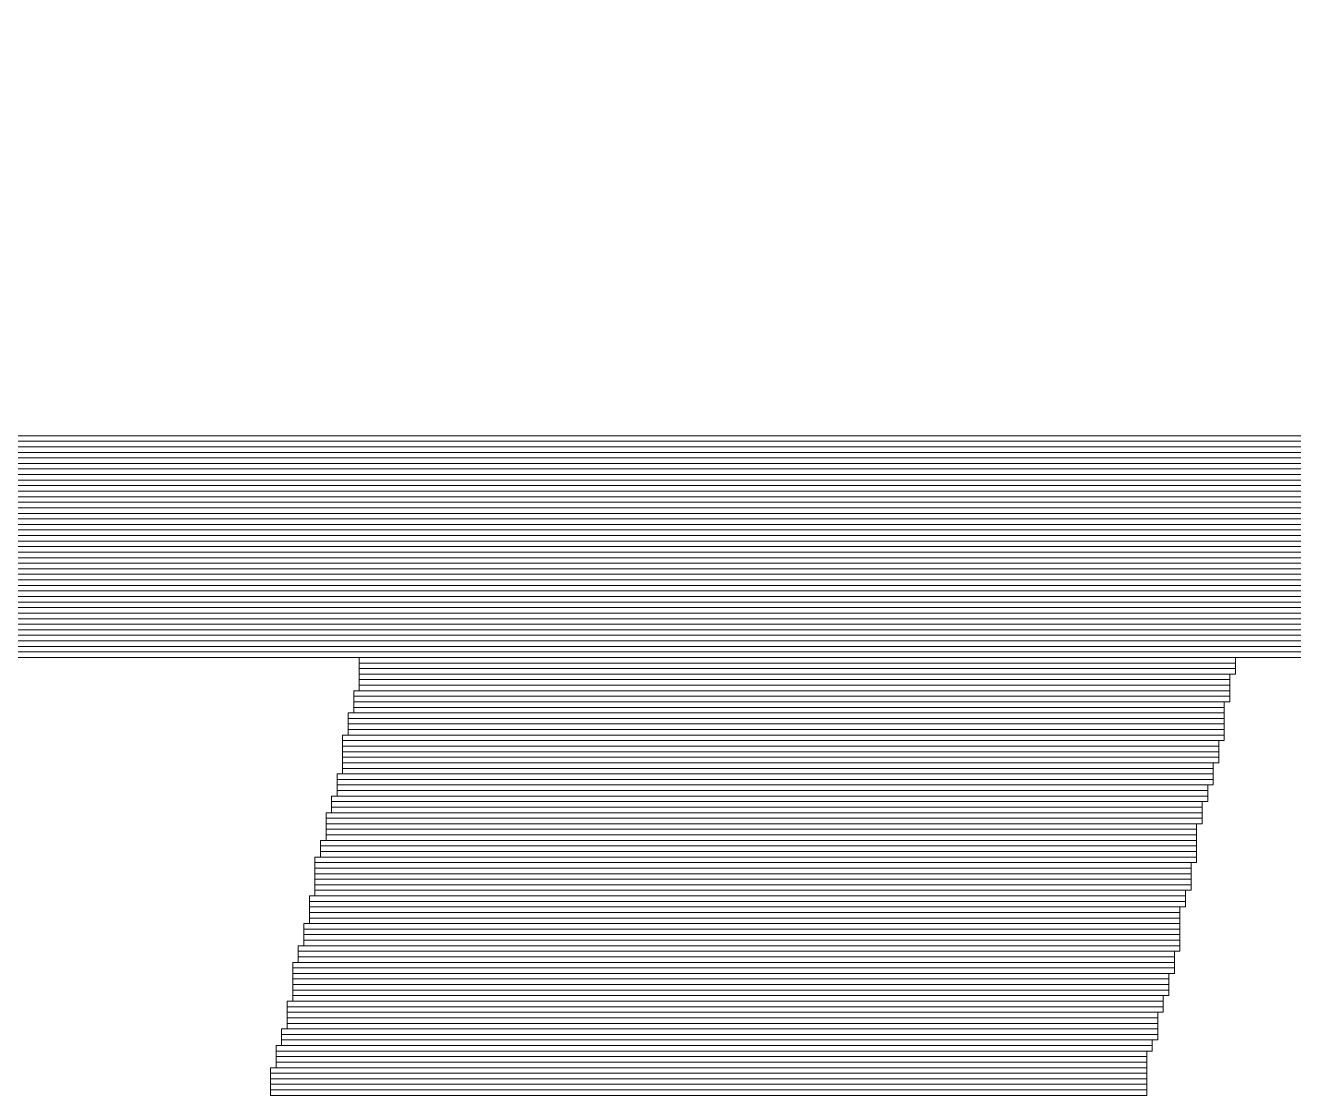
# Model space of a CAD drawing. Header units: millimetres. Extents: x -86 to 67, y -55 to 52.
# Drawn here: x -46.89 to -41.08, y -50.38 to -45.49 of the extents above; entities that cross this region are included whole.
import ezdxf

# ---------------------------------------------------------------- set-up
doc = ezdxf.new("R2010")
doc.units = ezdxf.units.MM
doc.header["$MEASUREMENT"] = 0
doc.layers.add('BG_OUTLINE', color=7, linetype='Continuous')
doc.layers.add('MA_PEN3', color=7, linetype='Continuous')

msp = doc.modelspace()

# ---------------------------------------------------------------- linework, layer by layer
at = {"layer": 'BG_OUTLINE', "color": 3, "lineweight": 9}
msp.add_open_spline([(-60.0926, 34.7331), (-60.0926, 34.7331), (63.7724, 34.7331), (63.7724, 34.7331), (63.7724, 34.7331), (64.585, 34.7336), (65.3646, 34.4113), (65.9396, 33.837), (65.9396, 33.837), (66.5146, 33.2627), (66.8379, 32.4797), (66.8384, 31.667), (66.8384, 31.667), (66.8384, 31.667), (66.8412, -52.28), (66.8412, -52.28), (66.8412, -52.28), (66.8412, -52.28), (66.8384, -52.1933), (66.8384, -52.1933), (66.8384, -52.1933), (66.8389, -53.006), (66.5166, -53.7856), (65.9424, -54.3606), (65.9424, -54.3606), (65.3681, -54.9356), (64.585, -55.2589), (63.7724, -55.2594), (63.7724, -55.2594), (63.7724, -55.2594), (-60.1869, -55.2594), (-60.1869, -55.2594), (-60.1869, -55.2594), (-60.1869, -55.2594), (-60.0853, -55.2518), (-60.0853, -55.2518), (-60.0853, -55.2518), (-60.8979, -55.2523), (-61.6775, -54.9299), (-62.2525, -54.3557), (-62.2525, -54.3557), (-62.8275, -53.7814), (-63.1508, -52.9984), (-63.1513, -52.1857), (-63.1513, -52.1857), (-63.1513, -52.1857), (-63.1587, 31.667), (-63.1587, 31.667), (-63.1587, 31.667), (-63.1592, 32.4797), (-62.8369, 33.2593), (-62.2626, 33.8343), (-62.2626, 33.8343), (-61.6883, 34.4093), (-60.9053, 34.7326), (-60.0926, 34.7331)], degree=3, knots=[0, 0, 0, 0, 0.071429, 0.071429, 0.071429, 0.071429, 0.142857, 0.142857, 0.142857, 0.142857, 0.214286, 0.214286, 0.214286, 0.214286, 0.285714, 0.285714, 0.285714, 0.285714, 0.357143, 0.357143, 0.357143, 0.357143, 0.428571, 0.428571, 0.428571, 0.428571, 0.5, 0.5, 0.5, 0.5, 0.571429, 0.571429, 0.571429, 0.571429, 0.642857, 0.642857, 0.642857, 0.642857, 0.714286, 0.714286, 0.714286, 0.714286, 0.785714, 0.785714, 0.785714, 0.785714, 0.857143, 0.857143, 0.857143, 0.857143, 0.928571, 0.928571, 0.928571, 0.928571, 1, 1, 1, 1], dxfattribs=at)
at = {"layer": 'MA_PEN3', "color": 5, "lineweight": 9}
for points in [[(-55.3964, -47.3986), (-55.3964, -47.3986), (-55.3964, -47.3732), (-55.3964, -47.3732), (-55.3964, -47.3732), (-55.3964, -47.3732), (-25.1958, -47.3732), (-25.1958, -47.3732), (-25.1958, -47.3732), (-25.1958, -47.3732), (-25.1958, -47.3986), (-25.1958, -47.3986), (-25.1958, -47.3986), (-25.1958, -47.3986), (-55.3964, -47.3986), (-55.3964, -47.3986)], [(-55.3964, -47.424), (-55.3964, -47.424), (-55.3964, -47.3986), (-55.3964, -47.3986), (-55.3964, -47.3986), (-55.3964, -47.3986), (-25.1958, -47.3986), (-25.1958, -47.3986), (-25.1958, -47.3986), (-25.1958, -47.3986), (-25.1958, -47.424), (-25.1958, -47.424), (-25.1958, -47.424), (-25.1958, -47.424), (-55.3964, -47.424), (-55.3964, -47.424)], [(-55.3964, -47.4494), (-55.3964, -47.4494), (-55.3964, -47.424), (-55.3964, -47.424), (-55.3964, -47.424), (-55.3964, -47.424), (-25.1958, -47.424), (-25.1958, -47.424), (-25.1958, -47.424), (-25.1958, -47.424), (-25.1958, -47.4494), (-25.1958, -47.4494), (-25.1958, -47.4494), (-25.1958, -47.4494), (-55.3964, -47.4494), (-55.3964, -47.4494)], [(-55.3964, -47.4748), (-55.3964, -47.4748), (-55.3964, -47.4494), (-55.3964, -47.4494), (-55.3964, -47.4494), (-55.3964, -47.4494), (-25.1958, -47.4494), (-25.1958, -47.4494), (-25.1958, -47.4494), (-25.1958, -47.4494), (-25.1958, -47.4748), (-25.1958, -47.4748), (-25.1958, -47.4748), (-25.1958, -47.4748), (-55.3964, -47.4748), (-55.3964, -47.4748)], [(-55.3964, -47.5002), (-55.3964, -47.5002), (-55.3964, -47.4748), (-55.3964, -47.4748), (-55.3964, -47.4748), (-55.3964, -47.4748), (-25.1958, -47.4748), (-25.1958, -47.4748), (-25.1958, -47.4748), (-25.1958, -47.4748), (-25.1958, -47.5002), (-25.1958, -47.5002), (-25.1958, -47.5002), (-25.1958, -47.5002), (-55.3964, -47.5002), (-55.3964, -47.5002)], [(-55.3964, -47.5256), (-55.3964, -47.5256), (-55.3964, -47.5002), (-55.3964, -47.5002), (-55.3964, -47.5002), (-55.3964, -47.5002), (-25.1958, -47.5002), (-25.1958, -47.5002), (-25.1958, -47.5002), (-25.1958, -47.5002), (-25.1958, -47.5256), (-25.1958, -47.5256), (-25.1958, -47.5256), (-25.1958, -47.5256), (-55.3964, -47.5256), (-55.3964, -47.5256)], [(-55.3964, -47.551), (-55.3964, -47.551), (-55.3964, -47.5256), (-55.3964, -47.5256), (-55.3964, -47.5256), (-55.3964, -47.5256), (-25.1958, -47.5256), (-25.1958, -47.5256), (-25.1958, -47.5256), (-25.1958, -47.5256), (-25.1958, -47.551), (-25.1958, -47.551), (-25.1958, -47.551), (-25.1958, -47.551), (-55.3964, -47.551), (-55.3964, -47.551)], [(-55.3964, -47.5764), (-55.3964, -47.5764), (-55.3964, -47.551), (-55.3964, -47.551), (-55.3964, -47.551), (-55.3964, -47.551), (-25.1958, -47.551), (-25.1958, -47.551), (-25.1958, -47.551), (-25.1958, -47.551), (-25.1958, -47.5764), (-25.1958, -47.5764), (-25.1958, -47.5764), (-25.1958, -47.5764), (-55.3964, -47.5764), (-55.3964, -47.5764)], [(-55.3964, -47.6018), (-55.3964, -47.6018), (-55.3964, -47.5764), (-55.3964, -47.5764), (-55.3964, -47.5764), (-55.3964, -47.5764), (-25.1958, -47.5764), (-25.1958, -47.5764), (-25.1958, -47.5764), (-25.1958, -47.5764), (-25.1958, -47.6018), (-25.1958, -47.6018), (-25.1958, -47.6018), (-25.1958, -47.6018), (-55.3964, -47.6018), (-55.3964, -47.6018)], [(-55.3964, -47.6272), (-55.3964, -47.6272), (-55.3964, -47.6018), (-55.3964, -47.6018), (-55.3964, -47.6018), (-55.3964, -47.6018), (-25.1958, -47.6018), (-25.1958, -47.6018), (-25.1958, -47.6018), (-25.1958, -47.6018), (-25.1958, -47.6272), (-25.1958, -47.6272), (-25.1958, -47.6272), (-25.1958, -47.6272), (-55.3964, -47.6272), (-55.3964, -47.6272)], [(-55.3964, -47.6526), (-55.3964, -47.6526), (-55.3964, -47.6272), (-55.3964, -47.6272), (-55.3964, -47.6272), (-55.3964, -47.6272), (-25.1958, -47.6272), (-25.1958, -47.6272), (-25.1958, -47.6272), (-25.1958, -47.6272), (-25.1958, -47.6526), (-25.1958, -47.6526), (-25.1958, -47.6526), (-25.1958, -47.6526), (-55.3964, -47.6526), (-55.3964, -47.6526)], [(-55.3964, -47.678), (-55.3964, -47.678), (-55.3964, -47.6526), (-55.3964, -47.6526), (-55.3964, -47.6526), (-55.3964, -47.6526), (-25.1958, -47.6526), (-25.1958, -47.6526), (-25.1958, -47.6526), (-25.1958, -47.6526), (-25.1958, -47.678), (-25.1958, -47.678), (-25.1958, -47.678), (-25.1958, -47.678), (-55.3964, -47.678), (-55.3964, -47.678)], [(-55.3964, -47.7034), (-55.3964, -47.7034), (-55.3964, -47.678), (-55.3964, -47.678), (-55.3964, -47.678), (-55.3964, -47.678), (-25.1958, -47.678), (-25.1958, -47.678), (-25.1958, -47.678), (-25.1958, -47.678), (-25.1958, -47.7034), (-25.1958, -47.7034), (-25.1958, -47.7034), (-25.1958, -47.7034), (-55.3964, -47.7034), (-55.3964, -47.7034)], [(-55.3964, -47.7288), (-55.3964, -47.7288), (-55.3964, -47.7034), (-55.3964, -47.7034), (-55.3964, -47.7034), (-55.3964, -47.7034), (-25.1958, -47.7034), (-25.1958, -47.7034), (-25.1958, -47.7034), (-25.1958, -47.7034), (-25.1958, -47.7288), (-25.1958, -47.7288), (-25.1958, -47.7288), (-25.1958, -47.7288), (-55.3964, -47.7288), (-55.3964, -47.7288)], [(-55.3964, -47.7542), (-55.3964, -47.7542), (-55.3964, -47.7288), (-55.3964, -47.7288), (-55.3964, -47.7288), (-55.3964, -47.7288), (-25.1958, -47.7288), (-25.1958, -47.7288), (-25.1958, -47.7288), (-25.1958, -47.7288), (-25.1958, -47.7542), (-25.1958, -47.7542), (-25.1958, -47.7542), (-25.1958, -47.7542), (-55.3964, -47.7542), (-55.3964, -47.7542)], [(-55.3964, -47.7796), (-55.3964, -47.7796), (-55.3964, -47.7542), (-55.3964, -47.7542), (-55.3964, -47.7542), (-55.3964, -47.7542), (-25.1958, -47.7542), (-25.1958, -47.7542), (-25.1958, -47.7542), (-25.1958, -47.7542), (-25.1958, -47.7796), (-25.1958, -47.7796), (-25.1958, -47.7796), (-25.1958, -47.7796), (-55.3964, -47.7796), (-55.3964, -47.7796)], [(-55.3964, -47.805), (-55.3964, -47.805), (-55.3964, -47.7796), (-55.3964, -47.7796), (-55.3964, -47.7796), (-55.3964, -47.7796), (-25.1958, -47.7796), (-25.1958, -47.7796), (-25.1958, -47.7796), (-25.1958, -47.7796), (-25.1958, -47.805), (-25.1958, -47.805), (-25.1958, -47.805), (-25.1958, -47.805), (-55.3964, -47.805), (-55.3964, -47.805)], [(-55.3964, -47.8304), (-55.3964, -47.8304), (-55.3964, -47.805), (-55.3964, -47.805), (-55.3964, -47.805), (-55.3964, -47.805), (-25.1958, -47.805), (-25.1958, -47.805), (-25.1958, -47.805), (-25.1958, -47.805), (-25.1958, -47.8304), (-25.1958, -47.8304), (-25.1958, -47.8304), (-25.1958, -47.8304), (-55.3964, -47.8304), (-55.3964, -47.8304)], [(-55.3964, -47.8558), (-55.3964, -47.8558), (-55.3964, -47.8304), (-55.3964, -47.8304), (-55.3964, -47.8304), (-55.3964, -47.8304), (-25.1958, -47.8304), (-25.1958, -47.8304), (-25.1958, -47.8304), (-25.1958, -47.8304), (-25.1958, -47.8558), (-25.1958, -47.8558), (-25.1958, -47.8558), (-25.1958, -47.8558), (-55.3964, -47.8558), (-55.3964, -47.8558)], [(-55.3964, -47.8812), (-55.3964, -47.8812), (-55.3964, -47.8558), (-55.3964, -47.8558), (-55.3964, -47.8558), (-55.3964, -47.8558), (-25.1958, -47.8558), (-25.1958, -47.8558), (-25.1958, -47.8558), (-25.1958, -47.8558), (-25.1958, -47.8812), (-25.1958, -47.8812), (-25.1958, -47.8812), (-25.1958, -47.8812), (-55.3964, -47.8812), (-55.3964, -47.8812)], [(-55.3964, -47.9066), (-55.3964, -47.9066), (-55.3964, -47.8812), (-55.3964, -47.8812), (-55.3964, -47.8812), (-55.3964, -47.8812), (-25.1958, -47.8812), (-25.1958, -47.8812), (-25.1958, -47.8812), (-25.1958, -47.8812), (-25.1958, -47.9066), (-25.1958, -47.9066), (-25.1958, -47.9066), (-25.1958, -47.9066), (-55.3964, -47.9066), (-55.3964, -47.9066)], [(-55.3964, -47.932), (-55.3964, -47.932), (-55.3964, -47.9066), (-55.3964, -47.9066), (-55.3964, -47.9066), (-55.3964, -47.9066), (-25.1958, -47.9066), (-25.1958, -47.9066), (-25.1958, -47.9066), (-25.1958, -47.9066), (-25.1958, -47.932), (-25.1958, -47.932), (-25.1958, -47.932), (-25.1958, -47.932), (-55.3964, -47.932), (-55.3964, -47.932)], [(-55.3964, -47.9574), (-55.3964, -47.9574), (-55.3964, -47.932), (-55.3964, -47.932), (-55.3964, -47.932), (-55.3964, -47.932), (-25.1958, -47.932), (-25.1958, -47.932), (-25.1958, -47.932), (-25.1958, -47.932), (-25.1958, -47.9574), (-25.1958, -47.9574), (-25.1958, -47.9574), (-25.1958, -47.9574), (-55.3964, -47.9574), (-55.3964, -47.9574)], [(-55.3964, -47.9828), (-55.3964, -47.9828), (-55.3964, -47.9574), (-55.3964, -47.9574), (-55.3964, -47.9574), (-55.3964, -47.9574), (-25.1958, -47.9574), (-25.1958, -47.9574), (-25.1958, -47.9574), (-25.1958, -47.9574), (-25.1958, -47.9828), (-25.1958, -47.9828), (-25.1958, -47.9828), (-25.1958, -47.9828), (-55.3964, -47.9828), (-55.3964, -47.9828)], [(-55.3964, -48.0082), (-55.3964, -48.0082), (-55.3964, -47.9828), (-55.3964, -47.9828), (-55.3964, -47.9828), (-55.3964, -47.9828), (-25.1958, -47.9828), (-25.1958, -47.9828), (-25.1958, -47.9828), (-25.1958, -47.9828), (-25.1958, -48.0082), (-25.1958, -48.0082), (-25.1958, -48.0082), (-25.1958, -48.0082), (-55.3964, -48.0082), (-55.3964, -48.0082)], [(-55.3964, -48.0336), (-55.3964, -48.0336), (-55.3964, -48.0082), (-55.3964, -48.0082), (-55.3964, -48.0082), (-55.3964, -48.0082), (-25.1958, -48.0082), (-25.1958, -48.0082), (-25.1958, -48.0082), (-25.1958, -48.0082), (-25.1958, -48.0336), (-25.1958, -48.0336), (-25.1958, -48.0336), (-25.1958, -48.0336), (-55.3964, -48.0336), (-55.3964, -48.0336)], [(-55.3964, -48.059), (-55.3964, -48.059), (-55.3964, -48.0336), (-55.3964, -48.0336), (-55.3964, -48.0336), (-55.3964, -48.0336), (-25.1958, -48.0336), (-25.1958, -48.0336), (-25.1958, -48.0336), (-25.1958, -48.0336), (-25.1958, -48.059), (-25.1958, -48.059), (-25.1958, -48.059), (-25.1958, -48.059), (-55.3964, -48.059), (-55.3964, -48.059)], [(-55.3964, -48.0844), (-55.3964, -48.0844), (-55.3964, -48.059), (-55.3964, -48.059), (-55.3964, -48.059), (-55.3964, -48.059), (-25.1958, -48.059), (-25.1958, -48.059), (-25.1958, -48.059), (-25.1958, -48.059), (-25.1958, -48.0844), (-25.1958, -48.0844), (-25.1958, -48.0844), (-25.1958, -48.0844), (-55.3964, -48.0844), (-55.3964, -48.0844)], [(-55.3964, -48.1098), (-55.3964, -48.1098), (-55.3964, -48.0844), (-55.3964, -48.0844), (-55.3964, -48.0844), (-55.3964, -48.0844), (-25.1958, -48.0844), (-25.1958, -48.0844), (-25.1958, -48.0844), (-25.1958, -48.0844), (-25.1958, -48.1098), (-25.1958, -48.1098), (-25.1958, -48.1098), (-25.1958, -48.1098), (-55.3964, -48.1098), (-55.3964, -48.1098)], [(-55.3964, -48.1352), (-55.3964, -48.1352), (-55.3964, -48.1098), (-55.3964, -48.1098), (-55.3964, -48.1098), (-55.3964, -48.1098), (-25.1958, -48.1098), (-25.1958, -48.1098), (-25.1958, -48.1098), (-25.1958, -48.1098), (-25.1958, -48.1352), (-25.1958, -48.1352), (-25.1958, -48.1352), (-25.1958, -48.1352), (-55.3964, -48.1352), (-55.3964, -48.1352)], [(-55.3964, -48.1606), (-55.3964, -48.1606), (-55.3964, -48.1352), (-55.3964, -48.1352), (-55.3964, -48.1352), (-55.3964, -48.1352), (-25.1958, -48.1352), (-25.1958, -48.1352), (-25.1958, -48.1352), (-25.1958, -48.1352), (-25.1958, -48.1606), (-25.1958, -48.1606), (-25.1958, -48.1606), (-25.1958, -48.1606), (-55.3964, -48.1606), (-55.3964, -48.1606)], [(-55.3964, -48.186), (-55.3964, -48.186), (-55.3964, -48.1606), (-55.3964, -48.1606), (-55.3964, -48.1606), (-55.3964, -48.1606), (-25.1958, -48.1606), (-25.1958, -48.1606), (-25.1958, -48.1606), (-25.1958, -48.1606), (-25.1958, -48.186), (-25.1958, -48.186), (-25.1958, -48.186), (-25.1958, -48.186), (-55.3964, -48.186), (-55.3964, -48.186)], [(-55.3964, -48.2114), (-55.3964, -48.2114), (-55.3964, -48.186), (-55.3964, -48.186), (-55.3964, -48.186), (-55.3964, -48.186), (-25.1958, -48.186), (-25.1958, -48.186), (-25.1958, -48.186), (-25.1958, -48.186), (-25.1958, -48.2114), (-25.1958, -48.2114), (-25.1958, -48.2114), (-25.1958, -48.2114), (-55.3964, -48.2114), (-55.3964, -48.2114)], [(-55.3964, -48.2368), (-55.3964, -48.2368), (-55.3964, -48.2114), (-55.3964, -48.2114), (-55.3964, -48.2114), (-55.3964, -48.2114), (-25.1958, -48.2114), (-25.1958, -48.2114), (-25.1958, -48.2114), (-25.1958, -48.2114), (-25.1958, -48.2368), (-25.1958, -48.2368), (-25.1958, -48.2368), (-25.1958, -48.2368), (-55.3964, -48.2368), (-55.3964, -48.2368)], [(-55.3964, -48.2622), (-55.3964, -48.2622), (-55.3964, -48.2368), (-55.3964, -48.2368), (-55.3964, -48.2368), (-55.3964, -48.2368), (-25.1958, -48.2368), (-25.1958, -48.2368), (-25.1958, -48.2368), (-25.1958, -48.2368), (-25.1958, -48.2622), (-25.1958, -48.2622), (-25.1958, -48.2622), (-25.1958, -48.2622), (-55.3964, -48.2622), (-55.3964, -48.2622)], [(-55.3964, -48.2876), (-55.3964, -48.2876), (-55.3964, -48.2622), (-55.3964, -48.2622), (-55.3964, -48.2622), (-55.3964, -48.2622), (-25.1958, -48.2622), (-25.1958, -48.2622), (-25.1958, -48.2622), (-25.1958, -48.2622), (-25.1958, -48.2876), (-25.1958, -48.2876), (-25.1958, -48.2876), (-25.1958, -48.2876), (-55.3964, -48.2876), (-55.3964, -48.2876)], [(-55.3964, -48.313), (-55.3964, -48.313), (-55.3964, -48.2876), (-55.3964, -48.2876), (-55.3964, -48.2876), (-55.3964, -48.2876), (-25.1958, -48.2876), (-25.1958, -48.2876), (-25.1958, -48.2876), (-25.1958, -48.2876), (-25.1958, -48.313), (-25.1958, -48.313), (-25.1958, -48.313), (-25.1958, -48.313), (-55.3964, -48.313), (-55.3964, -48.313)], [(-55.3964, -48.3384), (-55.3964, -48.3384), (-55.3964, -48.313), (-55.3964, -48.313), (-55.3964, -48.313), (-55.3964, -48.313), (-25.1958, -48.313), (-25.1958, -48.313), (-25.1958, -48.313), (-25.1958, -48.313), (-25.1958, -48.3384), (-25.1958, -48.3384), (-25.1958, -48.3384), (-25.1958, -48.3384), (-55.3964, -48.3384), (-55.3964, -48.3384)], [(-55.3964, -48.3638), (-55.3964, -48.3638), (-55.3964, -48.3384), (-55.3964, -48.3384), (-55.3964, -48.3384), (-55.3964, -48.3384), (-25.1958, -48.3384), (-25.1958, -48.3384), (-25.1958, -48.3384), (-25.1958, -48.3384), (-25.1958, -48.3638), (-25.1958, -48.3638), (-25.1958, -48.3638), (-25.1958, -48.3638), (-55.3964, -48.3638), (-55.3964, -48.3638)], [(-55.3964, -48.3892), (-55.3964, -48.3892), (-55.3964, -48.3638), (-55.3964, -48.3638), (-55.3964, -48.3638), (-55.3964, -48.3638), (-25.1958, -48.3638), (-25.1958, -48.3638), (-25.1958, -48.3638), (-25.1958, -48.3638), (-25.1958, -48.3892), (-25.1958, -48.3892), (-25.1958, -48.3892), (-25.1958, -48.3892), (-55.3964, -48.3892), (-55.3964, -48.3892)], [(-45.3634, -48.4146), (-45.3634, -48.4146), (-45.3634, -48.3892), (-45.3634, -48.3892), (-45.3634, -48.3892), (-45.3634, -48.3892), (-41.3502, -48.3892), (-41.3502, -48.3892), (-41.3502, -48.3892), (-41.3502, -48.3892), (-41.3502, -48.4146), (-41.3502, -48.4146), (-41.3502, -48.4146), (-41.3502, -48.4146), (-45.3634, -48.4146), (-45.3634, -48.4146)], [(-45.3634, -48.44), (-45.3634, -48.44), (-45.3634, -48.4146), (-45.3634, -48.4146), (-45.3634, -48.4146), (-45.3634, -48.4146), (-41.3502, -48.4146), (-41.3502, -48.4146), (-41.3502, -48.4146), (-41.3502, -48.4146), (-41.3502, -48.44), (-41.3502, -48.44), (-41.3502, -48.44), (-41.3502, -48.44), (-45.3634, -48.44), (-45.3634, -48.44)], [(-45.3634, -48.4654), (-45.3634, -48.4654), (-45.3634, -48.44), (-45.3634, -48.44), (-45.3634, -48.44), (-45.3634, -48.44), (-41.3502, -48.44), (-41.3502, -48.44), (-41.3502, -48.44), (-41.3502, -48.44), (-41.3502, -48.4654), (-41.3502, -48.4654), (-41.3502, -48.4654), (-41.3502, -48.4654), (-45.3634, -48.4654), (-45.3634, -48.4654)], [(-45.3634, -48.4908), (-45.3634, -48.4908), (-45.3634, -48.4654), (-45.3634, -48.4654), (-45.3634, -48.4654), (-45.3634, -48.4654), (-41.3756, -48.4654), (-41.3756, -48.4654), (-41.3756, -48.4654), (-41.3756, -48.4654), (-41.3756, -48.4908), (-41.3756, -48.4908), (-41.3756, -48.4908), (-41.3756, -48.4908), (-45.3634, -48.4908), (-45.3634, -48.4908)], [(-45.3634, -48.5162), (-45.3634, -48.5162), (-45.3634, -48.4908), (-45.3634, -48.4908), (-45.3634, -48.4908), (-45.3634, -48.4908), (-41.3756, -48.4908), (-41.3756, -48.4908), (-41.3756, -48.4908), (-41.3756, -48.4908), (-41.3756, -48.5162), (-41.3756, -48.5162), (-41.3756, -48.5162), (-41.3756, -48.5162), (-45.3634, -48.5162), (-45.3634, -48.5162)], [(-45.3888, -48.567), (-45.3888, -48.567), (-45.3888, -48.5416), (-45.3888, -48.5416), (-45.3888, -48.5416), (-45.3888, -48.5416), (-41.3756, -48.5416), (-41.3756, -48.5416), (-41.3756, -48.5416), (-41.3756, -48.5416), (-41.3756, -48.567), (-41.3756, -48.567), (-41.3756, -48.567), (-41.3756, -48.567), (-45.3888, -48.567), (-45.3888, -48.567)], [(-45.3888, -48.5924), (-45.3888, -48.5924), (-45.3888, -48.567), (-45.3888, -48.567), (-45.3888, -48.567), (-45.3888, -48.567), (-41.3756, -48.567), (-41.3756, -48.567), (-41.3756, -48.567), (-41.3756, -48.567), (-41.3756, -48.5924), (-41.3756, -48.5924), (-41.3756, -48.5924), (-41.3756, -48.5924), (-45.3888, -48.5924), (-45.3888, -48.5924)], [(-45.3634, -48.5416), (-45.3634, -48.5416), (-45.3634, -48.5162), (-45.3634, -48.5162), (-45.3634, -48.5162), (-45.3634, -48.5162), (-41.3756, -48.5162), (-41.3756, -48.5162), (-41.3756, -48.5162), (-41.3756, -48.5162), (-41.3756, -48.5416), (-41.3756, -48.5416), (-41.3756, -48.5416), (-41.3756, -48.5416), (-45.3634, -48.5416), (-45.3634, -48.5416)], [(-45.3888, -48.6178), (-45.3888, -48.6178), (-45.3888, -48.5924), (-45.3888, -48.5924), (-45.3888, -48.5924), (-45.3888, -48.5924), (-41.401, -48.5924), (-41.401, -48.5924), (-41.401, -48.5924), (-41.401, -48.5924), (-41.401, -48.6178), (-41.401, -48.6178), (-41.401, -48.6178), (-41.401, -48.6178), (-45.3888, -48.6178), (-45.3888, -48.6178)], [(-45.3888, -48.6432), (-45.3888, -48.6432), (-45.3888, -48.6178), (-45.3888, -48.6178), (-45.3888, -48.6178), (-45.3888, -48.6178), (-41.401, -48.6178), (-41.401, -48.6178), (-41.401, -48.6178), (-41.401, -48.6178), (-41.401, -48.6432), (-41.401, -48.6432), (-41.401, -48.6432), (-41.401, -48.6432), (-45.3888, -48.6432), (-45.3888, -48.6432)], [(-45.4142, -48.6686), (-45.4142, -48.6686), (-45.4142, -48.6432), (-45.4142, -48.6432), (-45.4142, -48.6432), (-45.4142, -48.6432), (-41.401, -48.6432), (-41.401, -48.6432), (-41.401, -48.6432), (-41.401, -48.6432), (-41.401, -48.6686), (-41.401, -48.6686), (-41.401, -48.6686), (-41.401, -48.6686), (-45.4142, -48.6686), (-45.4142, -48.6686)], [(-45.4142, -48.694), (-45.4142, -48.694), (-45.4142, -48.6686), (-45.4142, -48.6686), (-45.4142, -48.6686), (-45.4142, -48.6686), (-41.401, -48.6686), (-41.401, -48.6686), (-41.401, -48.6686), (-41.401, -48.6686), (-41.401, -48.694), (-41.401, -48.694), (-41.401, -48.694), (-41.401, -48.694), (-45.4142, -48.694), (-45.4142, -48.694)], [(-45.4142, -48.7194), (-45.4142, -48.7194), (-45.4142, -48.694), (-45.4142, -48.694), (-45.4142, -48.694), (-45.4142, -48.694), (-41.401, -48.694), (-41.401, -48.694), (-41.401, -48.694), (-41.401, -48.694), (-41.401, -48.7194), (-41.401, -48.7194), (-41.401, -48.7194), (-41.401, -48.7194), (-45.4142, -48.7194), (-45.4142, -48.7194)], [(-45.4142, -48.7448), (-45.4142, -48.7448), (-45.4142, -48.7194), (-45.4142, -48.7194), (-45.4142, -48.7194), (-45.4142, -48.7194), (-41.401, -48.7194), (-41.401, -48.7194), (-41.401, -48.7194), (-41.401, -48.7194), (-41.401, -48.7448), (-41.401, -48.7448), (-41.401, -48.7448), (-41.401, -48.7448), (-45.4142, -48.7448), (-45.4142, -48.7448)], [(-45.4396, -48.7702), (-45.4396, -48.7702), (-45.4396, -48.7448), (-45.4396, -48.7448), (-45.4396, -48.7448), (-45.4396, -48.7448), (-41.401, -48.7448), (-41.401, -48.7448), (-41.401, -48.7448), (-41.401, -48.7448), (-41.401, -48.7702), (-41.401, -48.7702), (-41.401, -48.7702), (-41.401, -48.7702), (-45.4396, -48.7702), (-45.4396, -48.7702)], [(-45.4396, -48.7956), (-45.4396, -48.7956), (-45.4396, -48.7702), (-45.4396, -48.7702), (-45.4396, -48.7702), (-45.4396, -48.7702), (-41.4264, -48.7702), (-41.4264, -48.7702), (-41.4264, -48.7702), (-41.4264, -48.7702), (-41.4264, -48.7956), (-41.4264, -48.7956), (-41.4264, -48.7956), (-41.4264, -48.7956), (-45.4396, -48.7956), (-45.4396, -48.7956)], [(-45.4396, -48.821), (-45.4396, -48.821), (-45.4396, -48.7956), (-45.4396, -48.7956), (-45.4396, -48.7956), (-45.4396, -48.7956), (-41.4264, -48.7956), (-41.4264, -48.7956), (-41.4264, -48.7956), (-41.4264, -48.7956), (-41.4264, -48.821), (-41.4264, -48.821), (-41.4264, -48.821), (-41.4264, -48.821), (-45.4396, -48.821), (-45.4396, -48.821)], [(-45.4396, -48.8464), (-45.4396, -48.8464), (-45.4396, -48.821), (-45.4396, -48.821), (-45.4396, -48.821), (-45.4396, -48.821), (-41.4264, -48.821), (-41.4264, -48.821), (-41.4264, -48.821), (-41.4264, -48.821), (-41.4264, -48.8464), (-41.4264, -48.8464), (-41.4264, -48.8464), (-41.4264, -48.8464), (-45.4396, -48.8464), (-45.4396, -48.8464)], [(-45.4396, -48.8718), (-45.4396, -48.8718), (-45.4396, -48.8464), (-45.4396, -48.8464), (-45.4396, -48.8464), (-45.4396, -48.8464), (-41.4264, -48.8464), (-41.4264, -48.8464), (-41.4264, -48.8464), (-41.4264, -48.8464), (-41.4264, -48.8718), (-41.4264, -48.8718), (-41.4264, -48.8718), (-41.4264, -48.8718), (-45.4396, -48.8718), (-45.4396, -48.8718)], [(-45.4396, -48.8972), (-45.4396, -48.8972), (-45.4396, -48.8718), (-45.4396, -48.8718), (-45.4396, -48.8718), (-45.4396, -48.8718), (-41.4518, -48.8718), (-41.4518, -48.8718), (-41.4518, -48.8718), (-41.4518, -48.8718), (-41.4518, -48.8972), (-41.4518, -48.8972), (-41.4518, -48.8972), (-41.4518, -48.8972), (-45.4396, -48.8972), (-45.4396, -48.8972)], [(-45.4396, -48.9226), (-45.4396, -48.9226), (-45.4396, -48.8972), (-45.4396, -48.8972), (-45.4396, -48.8972), (-45.4396, -48.8972), (-41.4518, -48.8972), (-41.4518, -48.8972), (-41.4518, -48.8972), (-41.4518, -48.8972), (-41.4518, -48.9226), (-41.4518, -48.9226), (-41.4518, -48.9226), (-41.4518, -48.9226), (-45.4396, -48.9226), (-45.4396, -48.9226)], [(-45.465, -48.948), (-45.465, -48.948), (-45.465, -48.9226), (-45.465, -48.9226), (-45.465, -48.9226), (-45.465, -48.9226), (-41.4518, -48.9226), (-41.4518, -48.9226), (-41.4518, -48.9226), (-41.4518, -48.9226), (-41.4518, -48.948), (-41.4518, -48.948), (-41.4518, -48.948), (-41.4518, -48.948), (-45.465, -48.948), (-45.465, -48.948)], [(-45.465, -48.9734), (-45.465, -48.9734), (-45.465, -48.948), (-45.465, -48.948), (-45.465, -48.948), (-45.465, -48.948), (-41.4518, -48.948), (-41.4518, -48.948), (-41.4518, -48.948), (-41.4518, -48.948), (-41.4518, -48.9734), (-41.4518, -48.9734), (-41.4518, -48.9734), (-41.4518, -48.9734), (-45.465, -48.9734), (-45.465, -48.9734)], [(-45.465, -48.9988), (-45.465, -48.9988), (-45.465, -48.9734), (-45.465, -48.9734), (-45.465, -48.9734), (-45.465, -48.9734), (-41.4772, -48.9734), (-41.4772, -48.9734), (-41.4772, -48.9734), (-41.4772, -48.9734), (-41.4772, -48.9988), (-41.4772, -48.9988), (-41.4772, -48.9988), (-41.4772, -48.9988), (-45.465, -48.9988), (-45.465, -48.9988)], [(-45.4904, -49.0496), (-45.4904, -49.0496), (-45.4904, -49.0242), (-45.4904, -49.0242), (-45.4904, -49.0242), (-45.4904, -49.0242), (-41.4772, -49.0242), (-41.4772, -49.0242), (-41.4772, -49.0242), (-41.4772, -49.0242), (-41.4772, -49.0496), (-41.4772, -49.0496), (-41.4772, -49.0496), (-41.4772, -49.0496), (-45.4904, -49.0496), (-45.4904, -49.0496)], [(-45.465, -49.0242), (-45.465, -49.0242), (-45.465, -48.9988), (-45.465, -48.9988), (-45.465, -48.9988), (-45.465, -48.9988), (-41.4772, -48.9988), (-41.4772, -48.9988), (-41.4772, -48.9988), (-41.4772, -48.9988), (-41.4772, -49.0242), (-41.4772, -49.0242), (-41.4772, -49.0242), (-41.4772, -49.0242), (-45.465, -49.0242), (-45.465, -49.0242)], [(-45.4904, -49.075), (-45.4904, -49.075), (-45.4904, -49.0496), (-45.4904, -49.0496), (-45.4904, -49.0496), (-45.4904, -49.0496), (-41.5026, -49.0496), (-41.5026, -49.0496), (-41.5026, -49.0496), (-41.5026, -49.0496), (-41.5026, -49.075), (-41.5026, -49.075), (-41.5026, -49.075), (-41.5026, -49.075), (-45.4904, -49.075), (-45.4904, -49.075)], [(-45.4904, -49.1004), (-45.4904, -49.1004), (-45.4904, -49.075), (-45.4904, -49.075), (-45.4904, -49.075), (-45.4904, -49.075), (-41.5026, -49.075), (-41.5026, -49.075), (-41.5026, -49.075), (-41.5026, -49.075), (-41.5026, -49.1004), (-41.5026, -49.1004), (-41.5026, -49.1004), (-41.5026, -49.1004), (-45.4904, -49.1004), (-45.4904, -49.1004)], [(-45.5158, -49.1258), (-45.5158, -49.1258), (-45.5158, -49.1004), (-45.5158, -49.1004), (-45.5158, -49.1004), (-45.5158, -49.1004), (-41.5026, -49.1004), (-41.5026, -49.1004), (-41.5026, -49.1004), (-41.5026, -49.1004), (-41.5026, -49.1258), (-41.5026, -49.1258), (-41.5026, -49.1258), (-41.5026, -49.1258), (-45.5158, -49.1258), (-45.5158, -49.1258)], [(-45.5158, -49.1512), (-45.5158, -49.1512), (-45.5158, -49.1258), (-45.5158, -49.1258), (-45.5158, -49.1258), (-45.5158, -49.1258), (-41.5026, -49.1258), (-41.5026, -49.1258), (-41.5026, -49.1258), (-41.5026, -49.1258), (-41.5026, -49.1512), (-41.5026, -49.1512), (-41.5026, -49.1512), (-41.5026, -49.1512), (-45.5158, -49.1512), (-45.5158, -49.1512)], [(-45.5158, -49.1766), (-45.5158, -49.1766), (-45.5158, -49.1512), (-45.5158, -49.1512), (-45.5158, -49.1512), (-45.5158, -49.1512), (-41.528, -49.1512), (-41.528, -49.1512), (-41.528, -49.1512), (-41.528, -49.1512), (-41.528, -49.1766), (-41.528, -49.1766), (-41.528, -49.1766), (-41.528, -49.1766), (-45.5158, -49.1766), (-45.5158, -49.1766)], [(-45.5158, -49.202), (-45.5158, -49.202), (-45.5158, -49.1766), (-45.5158, -49.1766), (-45.5158, -49.1766), (-45.5158, -49.1766), (-41.528, -49.1766), (-41.528, -49.1766), (-41.528, -49.1766), (-41.528, -49.1766), (-41.528, -49.202), (-41.528, -49.202), (-41.528, -49.202), (-41.528, -49.202), (-45.5158, -49.202), (-45.5158, -49.202)], [(-45.5158, -49.2274), (-45.5158, -49.2274), (-45.5158, -49.202), (-45.5158, -49.202), (-45.5158, -49.202), (-45.5158, -49.202), (-41.528, -49.202), (-41.528, -49.202), (-41.528, -49.202), (-41.528, -49.202), (-41.528, -49.2274), (-41.528, -49.2274), (-41.528, -49.2274), (-41.528, -49.2274), (-45.5158, -49.2274), (-45.5158, -49.2274)], [(-45.5412, -49.2528), (-45.5412, -49.2528), (-45.5412, -49.2274), (-45.5412, -49.2274), (-45.5412, -49.2274), (-45.5412, -49.2274), (-41.528, -49.2274), (-41.528, -49.2274), (-41.528, -49.2274), (-41.528, -49.2274), (-41.528, -49.2528), (-41.528, -49.2528), (-41.528, -49.2528), (-41.528, -49.2528), (-45.5412, -49.2528), (-45.5412, -49.2528)], [(-45.5412, -49.2782), (-45.5412, -49.2782), (-45.5412, -49.2528), (-45.5412, -49.2528), (-45.5412, -49.2528), (-45.5412, -49.2528), (-41.528, -49.2528), (-41.528, -49.2528), (-41.528, -49.2528), (-41.528, -49.2528), (-41.528, -49.2782), (-41.528, -49.2782), (-41.528, -49.2782), (-41.528, -49.2782), (-45.5412, -49.2782), (-45.5412, -49.2782)], [(-45.5666, -49.329), (-45.5666, -49.329), (-45.5666, -49.3036), (-45.5666, -49.3036), (-45.5666, -49.3036), (-45.5666, -49.3036), (-41.528, -49.3036), (-41.528, -49.3036), (-41.528, -49.3036), (-41.528, -49.3036), (-41.528, -49.329), (-41.528, -49.329), (-41.528, -49.329), (-41.528, -49.329), (-45.5666, -49.329), (-45.5666, -49.329)], [(-45.5412, -49.3036), (-45.5412, -49.3036), (-45.5412, -49.2782), (-45.5412, -49.2782), (-45.5412, -49.2782), (-45.5412, -49.2782), (-41.528, -49.2782), (-41.528, -49.2782), (-41.528, -49.2782), (-41.528, -49.2782), (-41.528, -49.3036), (-41.528, -49.3036), (-41.528, -49.3036), (-41.528, -49.3036), (-45.5412, -49.3036), (-45.5412, -49.3036)], [(-45.5666, -49.3544), (-45.5666, -49.3544), (-45.5666, -49.329), (-45.5666, -49.329), (-45.5666, -49.329), (-45.5666, -49.329), (-41.5534, -49.329), (-41.5534, -49.329), (-41.5534, -49.329), (-41.5534, -49.329), (-41.5534, -49.3544), (-41.5534, -49.3544), (-41.5534, -49.3544), (-41.5534, -49.3544), (-45.5666, -49.3544), (-45.5666, -49.3544)], [(-45.5666, -49.3798), (-45.5666, -49.3798), (-45.5666, -49.3544), (-45.5666, -49.3544), (-45.5666, -49.3544), (-45.5666, -49.3544), (-41.5534, -49.3544), (-41.5534, -49.3544), (-41.5534, -49.3544), (-41.5534, -49.3544), (-41.5534, -49.3798), (-41.5534, -49.3798), (-41.5534, -49.3798), (-41.5534, -49.3798), (-45.5666, -49.3798), (-45.5666, -49.3798)], [(-45.5666, -49.4052), (-45.5666, -49.4052), (-45.5666, -49.3798), (-45.5666, -49.3798), (-45.5666, -49.3798), (-45.5666, -49.3798), (-41.5534, -49.3798), (-41.5534, -49.3798), (-41.5534, -49.3798), (-41.5534, -49.3798), (-41.5534, -49.4052), (-41.5534, -49.4052), (-41.5534, -49.4052), (-41.5534, -49.4052), (-45.5666, -49.4052), (-45.5666, -49.4052)], [(-45.5666, -49.4306), (-45.5666, -49.4306), (-45.5666, -49.4052), (-45.5666, -49.4052), (-45.5666, -49.4052), (-45.5666, -49.4052), (-41.5534, -49.4052), (-41.5534, -49.4052), (-41.5534, -49.4052), (-41.5534, -49.4052), (-41.5534, -49.4306), (-41.5534, -49.4306), (-41.5534, -49.4306), (-41.5534, -49.4306), (-45.5666, -49.4306), (-45.5666, -49.4306)], [(-45.5666, -49.456), (-45.5666, -49.456), (-45.5666, -49.4306), (-45.5666, -49.4306), (-45.5666, -49.4306), (-45.5666, -49.4306), (-41.5534, -49.4306), (-41.5534, -49.4306), (-41.5534, -49.4306), (-41.5534, -49.4306), (-41.5534, -49.456), (-41.5534, -49.456), (-41.5534, -49.456), (-41.5534, -49.456), (-45.5666, -49.456), (-45.5666, -49.456)], [(-45.592, -49.5068), (-45.592, -49.5068), (-45.592, -49.4814), (-45.592, -49.4814), (-45.592, -49.4814), (-45.592, -49.4814), (-41.5788, -49.4814), (-41.5788, -49.4814), (-41.5788, -49.4814), (-41.5788, -49.4814), (-41.5788, -49.5068), (-41.5788, -49.5068), (-41.5788, -49.5068), (-41.5788, -49.5068), (-45.592, -49.5068), (-45.592, -49.5068)], [(-45.5666, -49.4814), (-45.5666, -49.4814), (-45.5666, -49.456), (-45.5666, -49.456), (-45.5666, -49.456), (-45.5666, -49.456), (-41.5788, -49.456), (-41.5788, -49.456), (-41.5788, -49.456), (-41.5788, -49.456), (-41.5788, -49.4814), (-41.5788, -49.4814), (-41.5788, -49.4814), (-41.5788, -49.4814), (-45.5666, -49.4814), (-45.5666, -49.4814)], [(-45.592, -49.5322), (-45.592, -49.5322), (-45.592, -49.5068), (-45.592, -49.5068), (-45.592, -49.5068), (-45.592, -49.5068), (-41.5788, -49.5068), (-41.5788, -49.5068), (-41.5788, -49.5068), (-41.5788, -49.5068), (-41.5788, -49.5322), (-41.5788, -49.5322), (-41.5788, -49.5322), (-41.5788, -49.5322), (-45.592, -49.5322), (-45.592, -49.5322)], [(-45.592, -49.5576), (-45.592, -49.5576), (-45.592, -49.5322), (-45.592, -49.5322), (-45.592, -49.5322), (-45.592, -49.5322), (-41.6042, -49.5322), (-41.6042, -49.5322), (-41.6042, -49.5322), (-41.6042, -49.5322), (-41.6042, -49.5576), (-41.6042, -49.5576), (-41.6042, -49.5576), (-41.6042, -49.5576), (-45.592, -49.5576), (-45.592, -49.5576)], [(-45.6174, -49.6338), (-45.6174, -49.6338), (-45.6174, -49.6084), (-45.6174, -49.6084), (-45.6174, -49.6084), (-45.6174, -49.6084), (-41.6042, -49.6084), (-41.6042, -49.6084), (-41.6042, -49.6084), (-41.6042, -49.6084), (-41.6042, -49.6338), (-41.6042, -49.6338), (-41.6042, -49.6338), (-41.6042, -49.6338), (-45.6174, -49.6338), (-45.6174, -49.6338)], [(-45.592, -49.583), (-45.592, -49.583), (-45.592, -49.5576), (-45.592, -49.5576), (-45.592, -49.5576), (-45.592, -49.5576), (-41.6042, -49.5576), (-41.6042, -49.5576), (-41.6042, -49.5576), (-41.6042, -49.5576), (-41.6042, -49.583), (-41.6042, -49.583), (-41.6042, -49.583), (-41.6042, -49.583), (-45.592, -49.583), (-45.592, -49.583)], [(-45.592, -49.6084), (-45.592, -49.6084), (-45.592, -49.583), (-45.592, -49.583), (-45.592, -49.583), (-45.592, -49.583), (-41.6042, -49.583), (-41.6042, -49.583), (-41.6042, -49.583), (-41.6042, -49.583), (-41.6042, -49.6084), (-41.6042, -49.6084), (-41.6042, -49.6084), (-41.6042, -49.6084), (-45.592, -49.6084), (-45.592, -49.6084)], [(-45.6174, -49.6592), (-45.6174, -49.6592), (-45.6174, -49.6338), (-45.6174, -49.6338), (-45.6174, -49.6338), (-45.6174, -49.6338), (-41.6042, -49.6338), (-41.6042, -49.6338), (-41.6042, -49.6338), (-41.6042, -49.6338), (-41.6042, -49.6592), (-41.6042, -49.6592), (-41.6042, -49.6592), (-41.6042, -49.6592), (-45.6174, -49.6592), (-45.6174, -49.6592)], [(-45.6174, -49.6846), (-45.6174, -49.6846), (-45.6174, -49.6592), (-45.6174, -49.6592), (-45.6174, -49.6592), (-45.6174, -49.6592), (-41.6042, -49.6592), (-41.6042, -49.6592), (-41.6042, -49.6592), (-41.6042, -49.6592), (-41.6042, -49.6846), (-41.6042, -49.6846), (-41.6042, -49.6846), (-41.6042, -49.6846), (-45.6174, -49.6846), (-45.6174, -49.6846)], [(-45.6428, -49.7354), (-45.6428, -49.7354), (-45.6428, -49.71), (-45.6428, -49.71), (-45.6428, -49.71), (-45.6428, -49.71), (-41.6042, -49.71), (-41.6042, -49.71), (-41.6042, -49.71), (-41.6042, -49.71), (-41.6042, -49.7354), (-41.6042, -49.7354), (-41.6042, -49.7354), (-41.6042, -49.7354), (-45.6428, -49.7354), (-45.6428, -49.7354)], [(-45.6174, -49.71), (-45.6174, -49.71), (-45.6174, -49.6846), (-45.6174, -49.6846), (-45.6174, -49.6846), (-45.6174, -49.6846), (-41.6042, -49.6846), (-41.6042, -49.6846), (-41.6042, -49.6846), (-41.6042, -49.6846), (-41.6042, -49.71), (-41.6042, -49.71), (-41.6042, -49.71), (-41.6042, -49.71), (-45.6174, -49.71), (-45.6174, -49.71)], [(-45.6682, -49.8116), (-45.6682, -49.8116), (-45.6682, -49.7862), (-45.6682, -49.7862), (-45.6682, -49.7862), (-45.6682, -49.7862), (-41.6296, -49.7862), (-41.6296, -49.7862), (-41.6296, -49.7862), (-41.6296, -49.7862), (-41.6296, -49.8116), (-41.6296, -49.8116), (-41.6296, -49.8116), (-41.6296, -49.8116), (-45.6682, -49.8116), (-45.6682, -49.8116)], [(-45.6428, -49.7608), (-45.6428, -49.7608), (-45.6428, -49.7354), (-45.6428, -49.7354), (-45.6428, -49.7354), (-45.6428, -49.7354), (-41.6296, -49.7354), (-41.6296, -49.7354), (-41.6296, -49.7354), (-41.6296, -49.7354), (-41.6296, -49.7608), (-41.6296, -49.7608), (-41.6296, -49.7608), (-41.6296, -49.7608), (-45.6428, -49.7608), (-45.6428, -49.7608)], [(-45.6428, -49.7862), (-45.6428, -49.7862), (-45.6428, -49.7608), (-45.6428, -49.7608), (-45.6428, -49.7608), (-45.6428, -49.7608), (-41.6296, -49.7608), (-41.6296, -49.7608), (-41.6296, -49.7608), (-41.6296, -49.7608), (-41.6296, -49.7862), (-41.6296, -49.7862), (-41.6296, -49.7862), (-41.6296, -49.7862), (-45.6428, -49.7862), (-45.6428, -49.7862)], [(-45.6682, -49.837), (-45.6682, -49.837), (-45.6682, -49.8116), (-45.6682, -49.8116), (-45.6682, -49.8116), (-45.6682, -49.8116), (-41.6296, -49.8116), (-41.6296, -49.8116), (-41.6296, -49.8116), (-41.6296, -49.8116), (-41.6296, -49.837), (-41.6296, -49.837), (-41.6296, -49.837), (-41.6296, -49.837), (-45.6682, -49.837), (-45.6682, -49.837)], [(-45.6682, -49.8624), (-45.6682, -49.8624), (-45.6682, -49.837), (-45.6682, -49.837), (-45.6682, -49.837), (-45.6682, -49.837), (-41.655, -49.837), (-41.655, -49.837), (-41.655, -49.837), (-41.655, -49.837), (-41.655, -49.8624), (-41.655, -49.8624), (-41.655, -49.8624), (-41.655, -49.8624), (-45.6682, -49.8624), (-45.6682, -49.8624)], [(-45.6682, -49.8878), (-45.6682, -49.8878), (-45.6682, -49.8624), (-45.6682, -49.8624), (-45.6682, -49.8624), (-45.6682, -49.8624), (-41.655, -49.8624), (-41.655, -49.8624), (-41.655, -49.8624), (-41.655, -49.8624), (-41.655, -49.8878), (-41.655, -49.8878), (-41.655, -49.8878), (-41.655, -49.8878), (-45.6682, -49.8878), (-45.6682, -49.8878)], [(-45.6682, -49.9132), (-45.6682, -49.9132), (-45.6682, -49.8878), (-45.6682, -49.8878), (-45.6682, -49.8878), (-45.6682, -49.8878), (-41.655, -49.8878), (-41.655, -49.8878), (-41.655, -49.8878), (-41.655, -49.8878), (-41.655, -49.9132), (-41.655, -49.9132), (-41.655, -49.9132), (-41.655, -49.9132), (-45.6682, -49.9132), (-45.6682, -49.9132)], [(-45.6682, -49.9386), (-45.6682, -49.9386), (-45.6682, -49.9132), (-45.6682, -49.9132), (-45.6682, -49.9132), (-45.6682, -49.9132), (-41.655, -49.9132), (-41.655, -49.9132), (-41.655, -49.9132), (-41.655, -49.9132), (-41.655, -49.9386), (-41.655, -49.9386), (-41.655, -49.9386), (-41.655, -49.9386), (-45.6682, -49.9386), (-45.6682, -49.9386)], [(-45.6682, -49.964), (-45.6682, -49.964), (-45.6682, -49.9386), (-45.6682, -49.9386), (-45.6682, -49.9386), (-45.6682, -49.9386), (-41.6804, -49.9386), (-41.6804, -49.9386), (-41.6804, -49.9386), (-41.6804, -49.9386), (-41.6804, -49.964), (-41.6804, -49.964), (-41.6804, -49.964), (-41.6804, -49.964), (-45.6682, -49.964), (-45.6682, -49.964)], [(-45.6936, -49.9894), (-45.6936, -49.9894), (-45.6936, -49.964), (-45.6936, -49.964), (-45.6936, -49.964), (-45.6936, -49.964), (-41.6804, -49.964), (-41.6804, -49.964), (-41.6804, -49.964), (-41.6804, -49.964), (-41.6804, -49.9894), (-41.6804, -49.9894), (-41.6804, -49.9894), (-41.6804, -49.9894), (-45.6936, -49.9894), (-45.6936, -49.9894)], [(-45.6936, -50.0148), (-45.6936, -50.0148), (-45.6936, -49.9894), (-45.6936, -49.9894), (-45.6936, -49.9894), (-45.6936, -49.9894), (-41.6804, -49.9894), (-41.6804, -49.9894), (-41.6804, -49.9894), (-41.6804, -49.9894), (-41.6804, -50.0148), (-41.6804, -50.0148), (-41.6804, -50.0148), (-41.6804, -50.0148), (-45.6936, -50.0148), (-45.6936, -50.0148)], [(-45.6936, -50.0402), (-45.6936, -50.0402), (-45.6936, -50.0148), (-45.6936, -50.0148), (-45.6936, -50.0148), (-45.6936, -50.0148), (-41.7058, -50.0148), (-41.7058, -50.0148), (-41.7058, -50.0148), (-41.7058, -50.0148), (-41.7058, -50.0402), (-41.7058, -50.0402), (-41.7058, -50.0402), (-41.7058, -50.0402), (-45.6936, -50.0402), (-45.6936, -50.0402)], [(-45.6936, -50.0656), (-45.6936, -50.0656), (-45.6936, -50.0402), (-45.6936, -50.0402), (-45.6936, -50.0402), (-45.6936, -50.0402), (-41.7058, -50.0402), (-41.7058, -50.0402), (-41.7058, -50.0402), (-41.7058, -50.0402), (-41.7058, -50.0656), (-41.7058, -50.0656), (-41.7058, -50.0656), (-41.7058, -50.0656), (-45.6936, -50.0656), (-45.6936, -50.0656)], [(-45.6936, -50.091), (-45.6936, -50.091), (-45.6936, -50.0656), (-45.6936, -50.0656), (-45.6936, -50.0656), (-45.6936, -50.0656), (-41.7058, -50.0656), (-41.7058, -50.0656), (-41.7058, -50.0656), (-41.7058, -50.0656), (-41.7058, -50.091), (-41.7058, -50.091), (-41.7058, -50.091), (-41.7058, -50.091), (-45.6936, -50.091), (-45.6936, -50.091)], [(-45.719, -50.1164), (-45.719, -50.1164), (-45.719, -50.091), (-45.719, -50.091), (-45.719, -50.091), (-45.719, -50.091), (-41.7058, -50.091), (-41.7058, -50.091), (-41.7058, -50.091), (-41.7058, -50.091), (-41.7058, -50.1164), (-41.7058, -50.1164), (-41.7058, -50.1164), (-41.7058, -50.1164), (-45.719, -50.1164), (-45.719, -50.1164)], [(-45.719, -50.1418), (-45.719, -50.1418), (-45.719, -50.1164), (-45.719, -50.1164), (-45.719, -50.1164), (-45.719, -50.1164), (-41.7058, -50.1164), (-41.7058, -50.1164), (-41.7058, -50.1164), (-41.7058, -50.1164), (-41.7058, -50.1418), (-41.7058, -50.1418), (-41.7058, -50.1418), (-41.7058, -50.1418), (-45.719, -50.1418), (-45.719, -50.1418)], [(-45.7444, -50.1926), (-45.7444, -50.1926), (-45.7444, -50.1672), (-45.7444, -50.1672), (-45.7444, -50.1672), (-45.7444, -50.1672), (-41.7312, -50.1672), (-41.7312, -50.1672), (-41.7312, -50.1672), (-41.7312, -50.1672), (-41.7312, -50.1926), (-41.7312, -50.1926), (-41.7312, -50.1926), (-41.7312, -50.1926), (-45.7444, -50.1926), (-45.7444, -50.1926)], [(-45.7444, -50.218), (-45.7444, -50.218), (-45.7444, -50.1926), (-45.7444, -50.1926), (-45.7444, -50.1926), (-45.7444, -50.1926), (-41.7566, -50.1926), (-41.7566, -50.1926), (-41.7566, -50.1926), (-41.7566, -50.1926), (-41.7566, -50.218), (-41.7566, -50.218), (-41.7566, -50.218), (-41.7566, -50.218), (-45.7444, -50.218), (-45.7444, -50.218)], [(-45.719, -50.1672), (-45.719, -50.1672), (-45.719, -50.1418), (-45.719, -50.1418), (-45.719, -50.1418), (-45.719, -50.1418), (-41.7312, -50.1418), (-41.7312, -50.1418), (-41.7312, -50.1418), (-41.7312, -50.1418), (-41.7312, -50.1672), (-41.7312, -50.1672), (-41.7312, -50.1672), (-41.7312, -50.1672), (-45.719, -50.1672), (-45.719, -50.1672)], [(-45.7444, -50.2434), (-45.7444, -50.2434), (-45.7444, -50.218), (-45.7444, -50.218), (-45.7444, -50.218), (-45.7444, -50.218), (-41.7566, -50.218), (-41.7566, -50.218), (-41.7566, -50.218), (-41.7566, -50.218), (-41.7566, -50.2434), (-41.7566, -50.2434), (-41.7566, -50.2434), (-41.7566, -50.2434), (-45.7444, -50.2434), (-45.7444, -50.2434)], [(-45.7444, -50.2688), (-45.7444, -50.2688), (-45.7444, -50.2434), (-45.7444, -50.2434), (-45.7444, -50.2434), (-45.7444, -50.2434), (-41.7566, -50.2434), (-41.7566, -50.2434), (-41.7566, -50.2434), (-41.7566, -50.2434), (-41.7566, -50.2688), (-41.7566, -50.2688), (-41.7566, -50.2688), (-41.7566, -50.2688), (-45.7444, -50.2688), (-45.7444, -50.2688)], [(-45.7698, -50.2942), (-45.7698, -50.2942), (-45.7698, -50.2688), (-45.7698, -50.2688), (-45.7698, -50.2688), (-45.7698, -50.2688), (-41.7566, -50.2688), (-41.7566, -50.2688), (-41.7566, -50.2688), (-41.7566, -50.2688), (-41.7566, -50.2942), (-41.7566, -50.2942), (-41.7566, -50.2942), (-41.7566, -50.2942), (-45.7698, -50.2942), (-45.7698, -50.2942)], [(-45.7698, -50.3196), (-45.7698, -50.3196), (-45.7698, -50.2942), (-45.7698, -50.2942), (-45.7698, -50.2942), (-45.7698, -50.2942), (-41.7566, -50.2942), (-41.7566, -50.2942), (-41.7566, -50.2942), (-41.7566, -50.2942), (-41.7566, -50.3196), (-41.7566, -50.3196), (-41.7566, -50.3196), (-41.7566, -50.3196), (-45.7698, -50.3196), (-45.7698, -50.3196)], [(-45.7698, -50.345), (-45.7698, -50.345), (-45.7698, -50.3196), (-45.7698, -50.3196), (-45.7698, -50.3196), (-45.7698, -50.3196), (-41.7566, -50.3196), (-41.7566, -50.3196), (-41.7566, -50.3196), (-41.7566, -50.3196), (-41.7566, -50.345), (-41.7566, -50.345), (-41.7566, -50.345), (-41.7566, -50.345), (-45.7698, -50.345), (-45.7698, -50.345)], [(-45.7698, -50.3704), (-45.7698, -50.3704), (-45.7698, -50.345), (-45.7698, -50.345), (-45.7698, -50.345), (-45.7698, -50.345), (-41.7566, -50.345), (-41.7566, -50.345), (-41.7566, -50.345), (-41.7566, -50.345), (-41.7566, -50.3704), (-41.7566, -50.3704), (-41.7566, -50.3704), (-41.7566, -50.3704), (-45.7698, -50.3704), (-45.7698, -50.3704)], [(-45.7698, -50.3958), (-45.7698, -50.3958), (-45.7698, -50.3704), (-45.7698, -50.3704), (-45.7698, -50.3704), (-45.7698, -50.3704), (-41.7566, -50.3704), (-41.7566, -50.3704), (-41.7566, -50.3704), (-41.7566, -50.3704), (-41.7566, -50.3958), (-41.7566, -50.3958), (-41.7566, -50.3958), (-41.7566, -50.3958), (-45.7698, -50.3958), (-45.7698, -50.3958)]]:
    msp.add_open_spline(points, degree=3, knots=[0, 0, 0, 0, 0.25, 0.25, 0.25, 0.25, 0.5, 0.5, 0.5, 0.5, 0.75, 0.75, 0.75, 0.75, 1, 1, 1, 1], dxfattribs=at)

doc.saveas('drawing.dxf')
